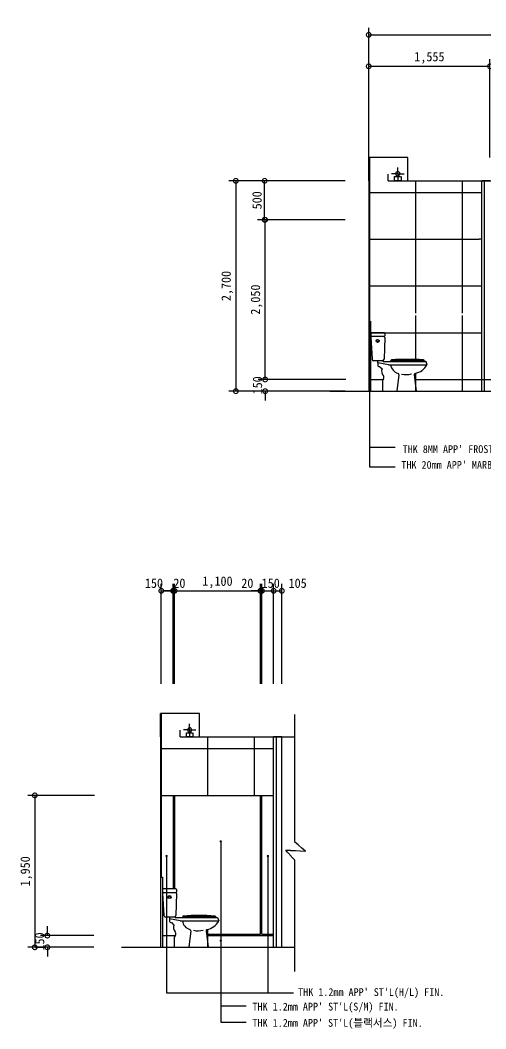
# Model space of a CAD drawing. Header units: inches. Extents: x -1249499 to 290957, y -589671 to 1013543.
# Drawn here: x -1205354 to -1199385, y 241936 to 254883 of the extents above; entities that cross this region are included whole.
import ezdxf

# ---------------------------------------------------------------- set-up
doc = ezdxf.new("R2010")
doc.units = ezdxf.units.IN
doc.header["$MEASUREMENT"] = 0
doc.linetypes.add('CEN', pattern=[62, 60, -1, 0, -1])
doc.linetypes.add('HID2', pattern=[1.15, 0.75, -0.4])
for name, color, linetype in [('5', 5, 'Continuous'), ('6', 6, 'Continuous'), ('CEN', 1, 'CEN'), ('CHAIR', 4, 'Continuous'), ('DIM', 1, 'Continuous'), ('FUR', 4, 'Continuous'), ('H', 8, 'Continuous'), ('LIGHT', 1, 'Continuous'), ('SYMB', 7, 'Continuous'), ('text', 7, 'Continuous'), ('WALL1', 3, 'Continuous'), ('내벽', 177, 'Continuous')]:
    doc.layers.add(name, color=color, linetype=linetype)
doc.styles.get("Standard").update_dxf_attribs({"font": 'DotumChe.ttf'})
doc.dimstyles.new('STANDARD-600', dxfattribs={"dimtxt": 1000, "dimasz": 400, "dimexe": 800, "dimexo": 800, "dimgap": 400, "dimtad": 1, "dimdec": 0, "dimzin": 0, "dimdsep": 46, "dimlunit": 6, "dimtxsty": 'Standard', "dimsah": 1, "dimcen": 0.135, "dimclrd": 256, "dimclre": 256, "dimclrt": 4, "dimadec": 0, "dimazin": 0, "dimtfac": 1, "dimtdec": 0, "dimtofl": 0, "dimtmove": 2, "dimatfit": 3, "dimfxl": 1, "dimtolj": 1, "dimtzin": 0, "dimarcsym": 0})

# ---------------------------------------------------------------- blocks, each defined once
blk = doc.blocks.new('_DOTSMALL')
at = {"color": 0, "linetype": 'ByBlock', "const_width": 0.5}
blk.add_lwpolyline([(-0.0625, 0, 1), (0.0625, 0, 1)], format="xyb", close=True, dxfattribs=at)
blk = doc.blocks.new('*D991')
at = {"layer": 'DEFPOINTS', "color": 0, "transparency": 16777216}
for p in [(-1203395, 247558), (-1203545, 246062), (-1203395, 246062)]:
    blk.add_point(p, dxfattribs=at)
at = {"layer": 'H', "color": 0, "lineweight": -2, "transparency": 16777216}
for p, q in [((-1203545, 246362), (-1203545, 247648)), ((-1203545, 247558), (-1203395, 247558)), ((-1203395, 246362), (-1203395, 247648))]:
    blk.add_line(p, q, dxfattribs=at)
at = {"layer": 'H', "color": 0, "lineweight": -2, "transparency": 16777216, "xscale": 120, "yscale": 120, "zscale": 120, "rotation": 180}
blk.add_blockref('_DOTSMALL', (-1203545, 247558), dxfattribs=at)
at = {"layer": 'H', "color": 0, "lineweight": -2, "transparency": 16777216, "xscale": 120, "yscale": 120, "zscale": 120}
blk.add_blockref('_DOTSMALL', (-1203395, 247558), dxfattribs=at)
at = {"layer": 'H', "color": 4, "transparency": 16777216, "insert": (-1203639, 247655), "char_height": 120, "attachment_point": 5}
blk.add_mtext('\\A1;150', dxfattribs=at)
blk = doc.blocks.new('*D992')
at = {"layer": 'DEFPOINTS', "color": 0, "transparency": 16777216}
for p in [(-1203375, 247558), (-1203395, 246062), (-1203375, 246062)]:
    blk.add_point(p, dxfattribs=at)
at = {"layer": 'H', "color": 0, "lineweight": -2, "transparency": 16777216}
for p, q in [((-1203395, 247558), (-1203515, 247558)), ((-1203395, 246362), (-1203395, 247648)), ((-1203375, 246362), (-1203375, 247648)), ((-1203375, 247558), (-1203255, 247558))]:
    blk.add_line(p, q, dxfattribs=at)
at = {"layer": 'H', "color": 0, "lineweight": -2, "transparency": 16777216, "xscale": 120, "yscale": 120, "zscale": 120}
blk.add_blockref('_DOTSMALL', (-1203395, 247558), dxfattribs=at)
at = {"layer": 'H', "color": 0, "lineweight": -2, "transparency": 16777216, "xscale": 120, "yscale": 120, "zscale": 120, "rotation": 180}
blk.add_blockref('_DOTSMALL', (-1203375, 247558), dxfattribs=at)
at = {"layer": 'H', "color": 4, "transparency": 16777216, "insert": (-1203313, 247655), "char_height": 120, "attachment_point": 5}
blk.add_mtext('\\A1;20', dxfattribs=at)
blk = doc.blocks.new('*D993')
at = {"layer": 'DEFPOINTS', "color": 0, "transparency": 16777216}
for p in [(-1202275, 247558), (-1203375, 246062), (-1202275, 246062)]:
    blk.add_point(p, dxfattribs=at)
at = {"layer": 'H', "color": 0, "lineweight": -2, "transparency": 16777216}
for p, q in [((-1203375, 246362), (-1203375, 247648)), ((-1203375, 247558), (-1202275, 247558)), ((-1202275, 246362), (-1202275, 247648))]:
    blk.add_line(p, q, dxfattribs=at)
at = {"layer": 'H', "color": 0, "lineweight": -2, "transparency": 16777216, "xscale": 120, "yscale": 120, "zscale": 120, "rotation": 180}
blk.add_blockref('_DOTSMALL', (-1203375, 247558), dxfattribs=at)
at = {"layer": 'H', "color": 0, "lineweight": -2, "transparency": 16777216, "xscale": 120, "yscale": 120, "zscale": 120}
blk.add_blockref('_DOTSMALL', (-1202275, 247558), dxfattribs=at)
at = {"layer": 'H', "color": 4, "transparency": 16777216, "insert": (-1202825, 247667), "char_height": 120, "attachment_point": 5}
blk.add_mtext('\\A1;1,100', dxfattribs=at)
blk = doc.blocks.new('*D994')
at = {"layer": 'DEFPOINTS', "color": 0, "transparency": 16777216}
for p in [(-1202105, 247558), (-1202255, 246062), (-1202105, 246062)]:
    blk.add_point(p, dxfattribs=at)
at = {"layer": 'H', "color": 0, "lineweight": -2, "transparency": 16777216}
for p, q in [((-1202255, 246362), (-1202255, 247648)), ((-1202255, 247558), (-1202105, 247558)), ((-1202105, 246362), (-1202105, 247648))]:
    blk.add_line(p, q, dxfattribs=at)
at = {"layer": 'H', "color": 0, "lineweight": -2, "transparency": 16777216, "xscale": 120, "yscale": 120, "zscale": 120, "rotation": 180}
blk.add_blockref('_DOTSMALL', (-1202255, 247558), dxfattribs=at)
at = {"layer": 'H', "color": 0, "lineweight": -2, "transparency": 16777216, "xscale": 120, "yscale": 120, "zscale": 120}
blk.add_blockref('_DOTSMALL', (-1202105, 247558), dxfattribs=at)
at = {"layer": 'H', "color": 4, "transparency": 16777216, "insert": (-1202142, 247655), "char_height": 120, "attachment_point": 5}
blk.add_mtext('\\A1;150', dxfattribs=at)
blk = doc.blocks.new('*D995')
at = {"layer": 'DEFPOINTS', "color": 0, "transparency": 16777216}
for p in [(-1202000, 247558), (-1202105, 246062), (-1202000, 246062)]:
    blk.add_point(p, dxfattribs=at)
at = {"layer": 'H', "color": 0, "lineweight": -2, "transparency": 16777216}
for p, q in [((-1202105, 246362), (-1202105, 247648)), ((-1202105, 247558), (-1202000, 247558)), ((-1202000, 246362), (-1202000, 247648))]:
    blk.add_line(p, q, dxfattribs=at)
at = {"layer": 'H', "color": 0, "lineweight": -2, "transparency": 16777216, "xscale": 120, "yscale": 120, "zscale": 120, "rotation": 180}
blk.add_blockref('_DOTSMALL', (-1202105, 247558), dxfattribs=at)
at = {"layer": 'H', "color": 0, "lineweight": -2, "transparency": 16777216, "xscale": 120, "yscale": 120, "zscale": 120}
blk.add_blockref('_DOTSMALL', (-1202000, 247558), dxfattribs=at)
at = {"layer": 'H', "color": 4, "transparency": 16777216, "insert": (-1201797, 247655), "char_height": 120, "attachment_point": 5}
blk.add_mtext('\\A1;105', dxfattribs=at)
blk = doc.blocks.new('*D996')
at = {"layer": 'DEFPOINTS', "color": 0, "transparency": 16777216}
for p in [(-1202255, 247558), (-1202275, 246062), (-1202255, 246062)]:
    blk.add_point(p, dxfattribs=at)
at = {"layer": 'H', "color": 0, "lineweight": -2, "transparency": 16777216}
for p, q in [((-1202275, 247558), (-1202395, 247558)), ((-1202275, 246362), (-1202275, 247648)), ((-1202255, 246362), (-1202255, 247648)), ((-1202255, 247558), (-1202135, 247558))]:
    blk.add_line(p, q, dxfattribs=at)
at = {"layer": 'H', "color": 0, "lineweight": -2, "transparency": 16777216, "xscale": 120, "yscale": 120, "zscale": 120}
blk.add_blockref('_DOTSMALL', (-1202275, 247558), dxfattribs=at)
at = {"layer": 'H', "color": 0, "lineweight": -2, "transparency": 16777216, "xscale": 120, "yscale": 120, "zscale": 120, "rotation": 180}
blk.add_blockref('_DOTSMALL', (-1202255, 247558), dxfattribs=at)
at = {"layer": 'H', "color": 4, "transparency": 16777216, "insert": (-1202442, 247655), "char_height": 120, "attachment_point": 5}
blk.add_mtext('\\A1;20', dxfattribs=at)
blk = doc.blocks.new('*D997')
at = {"layer": 'DEFPOINTS', "color": 0, "transparency": 16777216}
for p in [(-1205006, 243132), (-1204111, 243132), (-1204111, 242982)]:
    blk.add_point(p, dxfattribs=at)
at = {"layer": 'H', "color": 0, "lineweight": -2, "transparency": 16777216}
for p, q in [((-1205006, 243132), (-1205006, 243252)), ((-1204411, 243132), (-1205096, 243132)), ((-1204411, 242982), (-1205096, 242982)), ((-1205006, 242982), (-1205006, 242862))]:
    blk.add_line(p, q, dxfattribs=at)
at = {"layer": 'H', "color": 0, "lineweight": -2, "transparency": 16777216, "xscale": 120, "yscale": 120, "zscale": 120}
for p, rotation in [((-1205006, 243132), 270), ((-1205006, 242982), 90)]:
    blk.add_blockref('_DOTSMALL', p, dxfattribs=dict(at, rotation=rotation))
at = {"layer": 'H', "color": 4, "transparency": 16777216, "insert": (-1205104, 243057), "char_height": 120, "attachment_point": 5, "rotation": 90}
blk.add_mtext('\\A1;150', dxfattribs=at)
blk = doc.blocks.new('*D998')
at = {"layer": 'DEFPOINTS', "color": 0, "transparency": 16777216}
for p in [(-1204101, 244932), (-1205167, 242982), (-1204111, 242982)]:
    blk.add_point(p, dxfattribs=at)
at = {"layer": 'H', "color": 0, "lineweight": -2, "transparency": 16777216}
for p, q in [((-1204401, 244932), (-1205257, 244932)), ((-1205167, 244932), (-1205167, 242982)), ((-1204411, 242982), (-1205257, 242982))]:
    blk.add_line(p, q, dxfattribs=at)
at = {"layer": 'H', "color": 0, "lineweight": -2, "transparency": 16777216, "xscale": 120, "yscale": 120, "zscale": 120}
for p, rotation in [((-1205167, 244932), 90), ((-1205167, 242982), 270)]:
    blk.add_blockref('_DOTSMALL', p, dxfattribs=dict(at, rotation=rotation))
at = {"layer": 'H', "color": 4, "transparency": 16777216, "insert": (-1205275, 243957), "char_height": 120, "attachment_point": 5, "rotation": 90}
blk.add_mtext('\\A1;1,950', dxfattribs=at)
blk = doc.blocks.new('할로겐6')
at = {"color": 1}
for q in [(-95, 156), (105, 356), (105, -43), (105, -43), (305, 156)]:
    blk.add_line((105, 156), q, dxfattribs=at)
at = {"color": 4}
blk.add_circle((105, 156), 75, dxfattribs=at)
at = {"layer": '내벽', "color": 1}
for p, q in [((105, 367), (105, 380)), ((-106, 156), (-118, 156)), ((315, 156), (328, 156)), ((105, -54), (105, -67))]:
    blk.add_line(p, q, dxfattribs=at)
blk = doc.blocks.new('A$C23DE038C')
at = {"layer": 'LIGHT', "color": 4}
blk.add_blockref('할로겐6', (118, 67), dxfattribs=at)
blk = doc.blocks.new('A$C780571A9')
at = {"layer": 'LIGHT', "linetype": 'Continuous'}
blk.add_blockref('A$C23DE038C', (0, 0), dxfattribs=at)
blk = doc.blocks.new('A$C15CA1D79')
at = {"layer": 'LIGHT', "linetype": 'Continuous'}
blk.add_blockref('A$C780571A9', (0, 0), dxfattribs=at)
blk = doc.blocks.new('A$C687454CC')
at = {"layer": 'LIGHT', "color": 1, "linetype": 'Continuous', "xscale": -1}
blk.add_blockref('A$C15CA1D79', (447, 0), dxfattribs=at)
blk = doc.blocks.new('A$C3FF03160')
at = {"layer": 'LIGHT'}
blk.add_blockref('A$C687454CC', (0, 0), dxfattribs=at)
blk = doc.blocks.new('A$C45D56508')
at = {"layer": 'FUR', "color": 4, "xscale": -1, "rotation": 270}
blk.add_blockref('A$C3FF03160', (0, 0), dxfattribs=at)
blk = doc.blocks.new('*D1022')
at = {"layer": 'DEFPOINTS', "color": 0, "transparency": 16777216}
for p in [(-1189011, 254695), (-1200886, 252821), (-1189011, 252821)]:
    blk.add_point(p, dxfattribs=at)
at = {"layer": 'H', "color": 0, "lineweight": -2, "transparency": 16777216}
for p, q in [((-1200886, 253121), (-1200886, 254785)), ((-1200886, 254695), (-1189011, 254695)), ((-1189011, 253121), (-1189011, 254785))]:
    blk.add_line(p, q, dxfattribs=at)
at = {"layer": 'H', "color": 0, "lineweight": -2, "transparency": 16777216, "xscale": 120, "yscale": 120, "zscale": 120, "rotation": 180}
blk.add_blockref('_DOTSMALL', (-1200886, 254695), dxfattribs=at)
at = {"layer": 'H', "color": 0, "lineweight": -2, "transparency": 16777216, "xscale": 120, "yscale": 120, "zscale": 120}
blk.add_blockref('_DOTSMALL', (-1189011, 254695), dxfattribs=at)
at = {"layer": 'H', "color": 4, "transparency": 16777216, "insert": (-1194948, 254804), "char_height": 120, "attachment_point": 5}
blk.add_mtext('\\A1;11,875', dxfattribs=at)
blk = doc.blocks.new('*D1023')
at = {"layer": 'DEFPOINTS', "color": 0, "transparency": 16777216}
for p in [(-1200886, 252821), (-1202590, 250121), (-1200886, 250121)]:
    blk.add_point(p, dxfattribs=at)
at = {"layer": 'H', "color": 0, "lineweight": -2, "transparency": 16777216}
for p, q in [((-1201186, 252821), (-1202680, 252821)), ((-1202590, 252821), (-1202590, 250121)), ((-1201186, 250121), (-1202680, 250121))]:
    blk.add_line(p, q, dxfattribs=at)
at = {"layer": 'H', "color": 0, "lineweight": -2, "transparency": 16777216, "xscale": 120, "yscale": 120, "zscale": 120}
for p, rotation in [((-1202590, 252821), 90), ((-1202590, 250121), 270)]:
    blk.add_blockref('_DOTSMALL', p, dxfattribs=dict(at, rotation=rotation))
at = {"layer": 'H', "color": 4, "transparency": 16777216, "insert": (-1202699, 251471), "char_height": 120, "attachment_point": 5, "rotation": 90}
blk.add_mtext('\\A1;2,700', dxfattribs=at)
blk = doc.blocks.new('*D1024')
at = {"layer": 'DEFPOINTS', "color": 0, "transparency": 16777216}
for p in [(-1202220, 252821), (-1200886, 252821), (-1200886, 252321)]:
    blk.add_point(p, dxfattribs=at)
at = {"layer": 'H', "color": 0, "lineweight": -2, "transparency": 16777216}
for p, q in [((-1201186, 252821), (-1202310, 252821)), ((-1202220, 252321), (-1202220, 252821)), ((-1201186, 252321), (-1202310, 252321))]:
    blk.add_line(p, q, dxfattribs=at)
at = {"layer": 'H', "color": 0, "lineweight": -2, "transparency": 16777216, "xscale": 120, "yscale": 120, "zscale": 120}
for p, rotation in [((-1202220, 252821), 90), ((-1202220, 252321), 270)]:
    blk.add_blockref('_DOTSMALL', p, dxfattribs=dict(at, rotation=rotation))
at = {"layer": 'H', "color": 4, "transparency": 16777216, "insert": (-1202318, 252571), "char_height": 120, "attachment_point": 5, "rotation": 90}
blk.add_mtext('\\A1;500', dxfattribs=at)
blk = doc.blocks.new('*D1025')
at = {"layer": 'DEFPOINTS', "color": 0, "transparency": 16777216}
for p in [(-1202214, 252321), (-1200886, 252321), (-1200879, 250271)]:
    blk.add_point(p, dxfattribs=at)
at = {"layer": 'H', "color": 0, "lineweight": -2, "transparency": 16777216}
for p, q in [((-1201186, 252321), (-1202304, 252321)), ((-1202214, 250271), (-1202214, 252321)), ((-1201179, 250271), (-1202304, 250271))]:
    blk.add_line(p, q, dxfattribs=at)
at = {"layer": 'H', "color": 0, "lineweight": -2, "transparency": 16777216, "xscale": 120, "yscale": 120, "zscale": 120}
for p, rotation in [((-1202214, 252321), 90), ((-1202214, 250271), 270)]:
    blk.add_blockref('_DOTSMALL', p, dxfattribs=dict(at, rotation=rotation))
at = {"layer": 'H', "color": 4, "transparency": 16777216, "insert": (-1202323, 251296), "char_height": 120, "attachment_point": 5, "rotation": 90}
blk.add_mtext('\\A1;2,050', dxfattribs=at)
blk = doc.blocks.new('*D1026')
at = {"layer": 'DEFPOINTS', "color": 0, "transparency": 16777216}
for p in [(-1202214, 250271), (-1200879, 250271), (-1200886, 250121)]:
    blk.add_point(p, dxfattribs=at)
at = {"layer": 'H', "color": 0, "lineweight": -2, "transparency": 16777216}
for p, q in [((-1202214, 250271), (-1202214, 250391)), ((-1201179, 250271), (-1202304, 250271)), ((-1201186, 250121), (-1202304, 250121)), ((-1202214, 250121), (-1202214, 250001))]:
    blk.add_line(p, q, dxfattribs=at)
at = {"layer": 'H', "color": 0, "lineweight": -2, "transparency": 16777216, "xscale": 120, "yscale": 120, "zscale": 120}
for p, rotation in [((-1202214, 250271), 270), ((-1202214, 250121), 90)]:
    blk.add_blockref('_DOTSMALL', p, dxfattribs=dict(at, rotation=rotation))
at = {"layer": 'H', "color": 4, "transparency": 16777216, "insert": (-1202311, 250196), "char_height": 120, "attachment_point": 5, "rotation": 90}
blk.add_mtext('\\A1;150', dxfattribs=at)
blk = doc.blocks.new('*D1027')
at = {"layer": 'DEFPOINTS', "color": 0, "transparency": 16777216}
for p in [(-1199331, 254291), (-1200886, 252821), (-1199331, 252821)]:
    blk.add_point(p, dxfattribs=at)
at = {"layer": 'H', "color": 0, "lineweight": -2, "transparency": 16777216}
for p, q in [((-1200886, 253121), (-1200886, 254381)), ((-1200886, 254291), (-1199331, 254291)), ((-1199331, 253121), (-1199331, 254381))]:
    blk.add_line(p, q, dxfattribs=at)
at = {"layer": 'H', "color": 0, "lineweight": -2, "transparency": 16777216, "xscale": 120, "yscale": 120, "zscale": 120, "rotation": 180}
blk.add_blockref('_DOTSMALL', (-1200886, 254291), dxfattribs=at)
at = {"layer": 'H', "color": 0, "lineweight": -2, "transparency": 16777216, "xscale": 120, "yscale": 120, "zscale": 120}
blk.add_blockref('_DOTSMALL', (-1199331, 254291), dxfattribs=at)
at = {"layer": 'H', "color": 4, "transparency": 16777216, "insert": (-1200108, 254400), "char_height": 120, "attachment_point": 5}
blk.add_mtext('\\A1;1,555', dxfattribs=at)

msp = doc.modelspace()

# ---------------------------------------------------------------- linework, layer by layer
at = {"layer": '5', "linetype": 'Continuous'}
for p, q in [((-1199400.9, 250121.1), (-1199400.9, 252821.1)), ((-1200860.9, 250271.1), (-1200695.4, 250271.1)), ((-1200289, 250271.1), (-1199435.9, 250271.1)), ((-1199435.9, 250271.1), (-1189010.9, 250271.1)), ((-1202069.8, 242982), (-1202069.8, 245682)), ((-1203394.8, 244932), (-1203394.8, 243732)), ((-1203374.8, 244932), (-1203374.8, 243732)), ((-1202274.8, 243152), (-1202274.8, 244932)), ((-1202254.8, 243152), (-1202254.8, 244932)), ((-1203529.8, 243132), (-1203364.2, 243132)), ((-1202957.8, 243152), (-1202274.8, 243152)), ((-1202957.8, 243132), (-1202104.8, 243132)), ((-1202254.8, 243152), (-1202104.8, 243152))]:
    msp.add_line(p, q, dxfattribs=at)
at = {"layer": '6'}
for p, q in [((-1200859.9, 250861.1), (-1200859.9, 250831.3)), ((-1200859.9, 250811.3), (-1200843, 250531.1)), ((-1200690, 250871.1), (-1200849.9, 250871.1)), ((-1200690, 250821.3), (-1200849.9, 250821.3)), ((-1200680, 250811.3), (-1200688.4, 250531.1)), ((-1200680, 250861.1), (-1200680, 250831.3)), ((-1200708.4, 250511.1), (-1200823, 250511.1)), ((-1200771.4, 250511.1), (-1200770.3, 250456.1)), ((-1200632.5, 250460), (-1200770.9, 250485.5)), ((-1200746.6, 250438.9), (-1200714.4, 250406.7)), ((-1200690.8, 250502.9), (-1200154.7, 250502.9)), ((-1200632.5, 250460), (-1200139.9, 250460)), ((-1200607.9, 250505.7), (-1200607.9, 250509.3)), ((-1200607.9, 250509.3), (-1200165.6, 250509.3)), ((-1200165.6, 250505.7), (-1200607.9, 250505.7)), ((-1200595, 250522.1), (-1200602.9, 250514.9)), ((-1200602.9, 250514.9), (-1200175.6, 250514.9)), ((-1200175.6, 250514.9), (-1200189.1, 250522.1)), ((-1200175.6, 250514.9), (-1200175.6, 250514.9)), ((-1200155.1, 250503.9), (-1200139.9, 250460)), ((-1200499.6, 250331.2), (-1200523.9, 250121.1)), ((-1200301.4, 250331.2), (-1200277.1, 250121.1)), ((-1200710.1, 250249.8), (-1200710.1, 250121.1)), ((-1200710.1, 250121.1), (-1200277.1, 250121.1)), ((-1203528.7, 243722), (-1203528.7, 243692.2)), ((-1203358.8, 243732), (-1203518.7, 243732)), ((-1203358.8, 243682.2), (-1203518.7, 243682.2)), ((-1203348.8, 243722), (-1203348.8, 243692.2)), ((-1203348.8, 243672.2), (-1203357.2, 243392)), ((-1203440.2, 243372), (-1203439.1, 243317)), ((-1203301.4, 243320.9), (-1203439.7, 243346.4)), ((-1203415.5, 243299.8), (-1203383.2, 243267.6)), ((-1203359.6, 243363.8), (-1202823.5, 243363.8)), ((-1203301.4, 243320.9), (-1202808.7, 243320.9)), ((-1203276.7, 243370.2), (-1202834.4, 243370.2)), ((-1203276.7, 243366.7), (-1203276.7, 243370.2)), ((-1202834.4, 243366.7), (-1203276.7, 243366.7)), ((-1203263.9, 243383.1), (-1203271.8, 243375.9)), ((-1203271.8, 243375.9), (-1202844.5, 243375.9)), ((-1202844.5, 243375.9), (-1202857.9, 243383.1)), ((-1202844.5, 243375.9), (-1202844.5, 243375.9)), ((-1202823.9, 243364.9), (-1202808.7, 243320.9)), ((-1203168.5, 243192.1), (-1203192.7, 242982)), ((-1202970.2, 243192.1), (-1202946, 242982)), ((-1203378.9, 243110.7), (-1203378.9, 242982)), ((-1203378.9, 242982), (-1202946, 242982))]:
    msp.add_line(p, q, dxfattribs=at)
msp.add_lwpolyline([(-1203528.7, 243672.2), (-1203511.9, 243392, 0.4142136), (-1203491.9, 243372), (-1203377.2, 243372)], format="xyb", dxfattribs=at)
for centre in [(-1200771.1, 250766.2), (-1203440, 243627.2)]:
    msp.add_circle(centre, 19.4, dxfattribs=at)
for centre, radius, start, end in [((-1200849.9, 250861.1), 10, 90, 180), ((-1200849.9, 250831.3), 10, 180, 270), ((-1200849.9, 250811.3), 10, 90, 180), ((-1200690, 250861.1), 10, 0, 90), ((-1200690, 250831.3), 10, 270, 0), ((-1200690, 250811.3), 10, 0, 90), ((-1200823, 250531.1), 20, 180, 270), ((-1200752, 250456.4), 18.3, 181.11945, 286.85356), ((-1200641.5, 250375.8), 79.2, 157.05736, 223.05128), ((-1200708.4, 250531.1), 20, 270, 0), ((-1200693.5, 250517.7), 16.3, 203.7758, 294.52905), ((-1200474.9, 250475.3), 130.8, 186.74168, 254.34836), ((-1200392, 247656.7), 2872.6, 85.94849, 94.05151), ((-1200325.8, 250555.2), 208.8, 279.64595, 332.86317), ((-1200165.6, 250507.5), 1.77, 270, 90), ((-1200608.8, 250218.8), 105.9, 145.53137, 163.02604), ((-1200724.5, 250298.3), 34.4, 325.53137, 43.05128), ((-1200515, 250334.4), 15.7, 348.11167, 72.42655), ((-1200404.3, 250574.9), 242.2, 255.62908, 285.75079), ((-1200286, 250334.4), 15.7, 107.57345, 191.88833), ((-1203518.7, 243722), 10, 90, 180), ((-1203518.7, 243692.2), 10, 180, 270), ((-1203518.7, 243672.2), 10, 90, 180), ((-1203358.8, 243722), 10, 0, 90), ((-1203358.8, 243692.2), 10, 270, 0), ((-1203358.8, 243672.2), 10, 0, 90), ((-1203420.8, 243317.4), 18.3, 181.11945, 286.85356), ((-1203377.2, 243392), 20, 270, 0), ((-1203362.3, 243378.6), 16.3, 203.7758, 294.52905), ((-1203143.8, 243336.3), 130.8, 186.74168, 254.34836), ((-1203060.9, 240517.7), 2872.6, 85.94849, 94.05151), ((-1202994.6, 243416.2), 208.8, 279.64595, 332.86317), ((-1202834.4, 243368.4), 1.77, 270, 90), ((-1203310.3, 243236.7), 79.2, 157.05736, 223.05128), ((-1203393.3, 243159.2), 34.4, 325.53137, 43.05128), ((-1203183.8, 243195.3), 15.7, 348.11167, 72.42655), ((-1203073.1, 243435.8), 242.2, 255.62908, 285.75079), ((-1202954.9, 243195.3), 15.7, 107.57345, 191.88833), ((-1203277.6, 243079.8), 105.9, 145.53137, 163.02604)]:
    msp.add_arc(centre, radius, start, end, dxfattribs=at)
at = {"layer": 'CEN'}
for p, q in [((-1201839.4, 245971.3), (-1201839.4, 244340.2)), ((-1201698, 244214), (-1201839.4, 244340.2)), ((-1201950.6, 244230.8), (-1201698, 244214)), ((-1201839.4, 244103), (-1201950.6, 244230.8)), ((-1201839.4, 244103), (-1201839.4, 242669.3))]:
    msp.add_line(p, q, dxfattribs=at)
at = {"layer": 'CHAIR'}
for p, q in [((-1199435.9, 250121.1), (-1199435.9, 252821.1)), ((-1199330.9, 252821.1), (-1199435.9, 252821.1)), ((-1202104.8, 242982), (-1202104.8, 245682)), ((-1201999.8, 245682), (-1202104.8, 245682)), ((-1201999.8, 242982), (-1201999.8, 245682)), ((-1203544.8, 244932), (-1202104.8, 244932))]:
    msp.add_line(p, q, dxfattribs=at)
at = {"layer": 'H'}
for p, q in [((-1200285.9, 252821.1), (-1200285.9, 251121.1)), ((-1199685.9, 252821.1), (-1199685.9, 251121.1)), ((-1200875.9, 252671.1), (-1199435.9, 252671.1)), ((-1200875.9, 252071.1), (-1199470.9, 252071.1)), ((-1199435.9, 252071.1), (-1199470.9, 252071.1)), ((-1200875.9, 251471.1), (-1199435.9, 251471.1)), ((-1200285.9, 251091.1), (-1200285.9, 250526.3)), ((-1199685.9, 251091.1), (-1199685.9, 250121.1)), ((-1200860.9, 250871.1), (-1199435.9, 250871.1)), ((-1200285.9, 250350.2), (-1200285.9, 250121.1)), ((-1202954.8, 245682), (-1202954.8, 244932)), ((-1202354.8, 245682), (-1202354.8, 244932)), ((-1203544.8, 245532), (-1202104.8, 245532)), ((-1202954.8, 243211.2), (-1202954.8, 242982))]:
    msp.add_line(p, q, dxfattribs=at)
at = {"layer": 'H', "linetype": 'HID2', "ltscale": 100}
for points in [[(-1200471, 252821.1), (-1200554.6, 252821.1), (-1200554.6, 252875.2), (-1200471, 252875.2)], [(-1203139.8, 245682), (-1203223.4, 245682), (-1203223.4, 245736.1), (-1203139.8, 245736.1)]]:
    msp.add_lwpolyline(points, close=True, dxfattribs=at)
at = {"layer": 'H'}
for centre in [(-1200771.1, 250766.7), (-1203440, 243627.6)]:
    msp.add_circle(centre, 13.7, dxfattribs=at)
at = {"layer": 'SYMB', "color": 2}
for p, q in [((-1201385.9, 250121.1), (-1189010.9, 250121.1)), ((-1204054.8, 242982), (-1201839.4, 242982))]:
    msp.add_line(p, q, dxfattribs=at)
at = {"layer": 'WALL1'}
for p, q in [((-1200885.9, 252821.1), (-1200885.9, 253121.1)), ((-1200385.9, 253121.1), (-1200885.9, 253121.1)), ((-1200385.9, 252821.1), (-1200385.9, 253121.1)), ((-1200635.9, 252821.1), (-1200635.9, 252906.6)), ((-1200885.9, 252821.1), (-1200885.9, 250121.1)), ((-1200635.9, 252821.1), (-1189010.9, 252821.1)), ((-1203054.8, 245982), (-1203554.8, 245982)), ((-1203554.8, 245682), (-1203554.8, 245982)), ((-1203054.8, 245682), (-1203054.8, 245982)), ((-1203304.8, 245682), (-1203304.8, 245767.5)), ((-1203554.8, 245682), (-1203554.8, 242982)), ((-1203304.8, 245682), (-1201839.4, 245682))]:
    msp.add_line(p, q, dxfattribs=at)
at = {"layer": 'WALL1', "color": 5}
for p, q in [((-1200875.9, 253121.1), (-1200875.9, 251021.1)), ((-1200860.9, 251021.1), (-1200860.9, 250121.1)), ((-1203544.8, 245982), (-1203544.8, 243882)), ((-1203554.8, 243882), (-1203529.8, 243882)), ((-1203529.8, 243882), (-1203529.8, 242982))]:
    msp.add_line(p, q, dxfattribs=at)

# ---------------------------------------------------------------- block references
at = {"layer": 'H', "linetype": 'HID2', "ltscale": 100, "xscale": -0.3599999999860302, "yscale": 0.3600000000005821, "zscale": 0.36}
for p in [(-1200432.4, 252830.7), (-1203101.2, 245691.6)]:
    msp.add_blockref('A$C45D56508', p, dxfattribs=at)

# ---------------------------------------------------------------- texts
at = {"layer": 'text', "char_height": 100, "width": 10824, "attachment_point": 1}
for s, insert in [("THK 8MM APP' FROST GLASS", (-1200450.9, 249426.5)), ("THK 20mm APP' MARBLE(네로 마퀴나) FIN.", (-1200467.2, 249224.6)), ("THK 1.2mm APP' ST'L(H/L) FIN.", (-1201790.9, 242457.1)), ("THK 1.2mm APP' ST'L(S/M) FIN.", (-1202376.1, 242270.7)), ("THK 1.2mm APP' ST'L(블랙서스) FIN.", (-1202376.1, 242062.2))]:
    msp.add_mtext(s, dxfattribs=dict(at, insert=insert))

# ---------------------------------------------------------------- dimensions: what is measured, and where the dimension line sits
at = {"layer": 'H'}
for base, p1, p2, picture, middle in [((-1189010.9, 254695.4), (-1200885.9, 252821.1), (-1189010.9, 252821.1), '*D1022', (-1194948.4, 254804.3)), ((-1199330.9, 254291.5), (-1200885.9, 252821.1), (-1199330.9, 252821.1), '*D1027', (-1200108.4, 254400.4)), ((-1202274.8, 247557.7), (-1203374.8, 246062.4), (-1202274.8, 246062.4), '*D993', (-1202824.8, 247666.7))]:
    dim = msp.add_linear_dim(base=base, p1=p1, p2=p2, dimstyle='STANDARD-600', override={"dimscale": 60, "dimtxt": 2, "dimasz": 2, "dimexe": 1.5, "dimexo": 5, "dimgap": 0.625, "dimtoh": 1, "dimzin": 8, "dimblk1": 'DOTSMALL', "dimblk2": 'DOTSMALL', "dimcen": 1, "dimclrd": 0, "dimclre": 0, "dimtix": 1}, dxfattribs=at)
    dim.commit()
    dim.dimension.update_dxf_attribs({"geometry": picture, "text_midpoint": middle})
for base, p1, p2, picture, middle in [((-1202590.3, 250121.1), (-1200885.9, 252821.1), (-1200885.9, 250121.1), '*D1023', (-1202699.3, 251471.1)), ((-1202220.4, 252821.1), (-1200885.9, 252321.1), (-1200885.9, 252821.1), '*D1024', (-1202318, 252571.1)), ((-1202213.6043, 252321.1157), (-1200879.1045, 250270.6463), (-1200885.9392, 252321.1157), '*D1025', (-1202322.5291, 251295.881)), ((-1202213.6043, 250270.6463), (-1200885.9392, 250121.1157), (-1200879.1045, 250270.6463), '*D1026', (-1202311.1842, 250195.881)), ((-1205166.5, 242982), (-1204101.1, 244932), (-1204111.1, 242982), '*D998', (-1205275.4, 243957)), ((-1205006.2, 243132), (-1204111.1, 242982), (-1204111.1, 243132), '*D997', (-1205103.8, 243057))]:
    dim = msp.add_linear_dim(base=base, p1=p1, p2=p2, angle=90, dimstyle='STANDARD-600', override={"dimscale": 60, "dimtxt": 2, "dimasz": 2, "dimexe": 1.5, "dimexo": 5, "dimgap": 0.625, "dimtoh": 1, "dimzin": 8, "dimblk1": 'DOTSMALL', "dimblk2": 'DOTSMALL', "dimcen": 1, "dimclrd": 0, "dimclre": 0, "dimtix": 1}, dxfattribs=at)
    dim.commit()
    dim.dimension.update_dxf_attribs({"geometry": picture, "text_midpoint": middle})
for base, p1, p2, picture, middle in [((-1203394.8, 247557.7), (-1203544.8, 246062.4), (-1203394.8, 246062.4), '*D991', (-1203638.8, 247655.3)), ((-1203374.8, 247557.7), (-1203394.8, 246062.4), (-1203374.8, 246062.4), '*D992', (-1203312.8, 247655.3)), ((-1202254.8, 247557.7), (-1202274.8, 246062.4), (-1202254.8, 246062.4), '*D996', (-1202441.8, 247655.3)), ((-1202104.8, 247557.7), (-1202254.8, 246062.4), (-1202104.8, 246062.4), '*D994', (-1202142.2, 247655.3)), ((-1201999.8, 247557.7), (-1202104.8, 246062.4), (-1201999.8, 246062.4), '*D995', (-1201797.1, 247655.3))]:
    dim = msp.add_linear_dim(base=base, p1=p1, p2=p2, dimstyle='STANDARD-600', override={"dimscale": 60, "dimtxt": 2, "dimasz": 2, "dimexe": 1.5, "dimexo": 5, "dimgap": 0.625, "dimtoh": 1, "dimzin": 8, "dimblk1": 'DOTSMALL', "dimblk2": 'DOTSMALL', "dimcen": 1, "dimclrd": 0, "dimclre": 0, "dimtix": 1}, dxfattribs=at)
    dim.commit()
    dim.dimension.update_dxf_attribs({"geometry": picture, "text_midpoint": middle, "dimtype": 160})

# ---------------------------------------------------------------- leaders
at = {"layer": 'DIM', "color": 8}
for points in [[(-1200874.7, 251363.4), (-1200874.7, 249401.4), (-1200548.2, 249401.4)], [(-1200874.7, 250994.2), (-1200874.7, 249148.8), (-1200548.2, 249148.8)]]:
    msp.add_leader(points, dimstyle='STANDARD-600', override={"dimscale": 60, "dimtxt": 1.8, "dimasz": 1.5, "dimexe": 1.5, "dimexo": 2, "dimgap": 0.5, "dimtad": 3, "dimzin": 8, "dimcen": 1, "dimclrd": 8, "dimclre": 8, "dimtix": 1, "dimldrblk": 'DOTSMALL'}, dxfattribs=at)
at = {"layer": 'text', "color": 8}
for points in [[(-1202783.5, 244341.8), (-1202783.5, 242228.8), (-1202457.1, 242228.8)], [(-1203476.8, 244153.8), (-1203476.8, 242398.2), (-1201851.9, 242398.2)], [(-1202178.3, 244153.8), (-1202178.3, 242398.2), (-1201851.9, 242398.2)], [(-1202783.5, 243066.9), (-1202783.5, 242020.3), (-1202457.1, 242020.3)]]:
    msp.add_leader(points, dimstyle='STANDARD-600', override={"dimscale": 60, "dimtxt": 2, "dimasz": 2, "dimexe": 1.5, "dimexo": 5, "dimgap": 0.625, "dimtoh": 1, "dimzin": 8, "dimcen": 1, "dimclrd": 8, "dimclre": 8, "dimtix": 1, "dimldrblk": 'DOTSMALL'}, dxfattribs=at)

doc.saveas('drawing.dxf')
